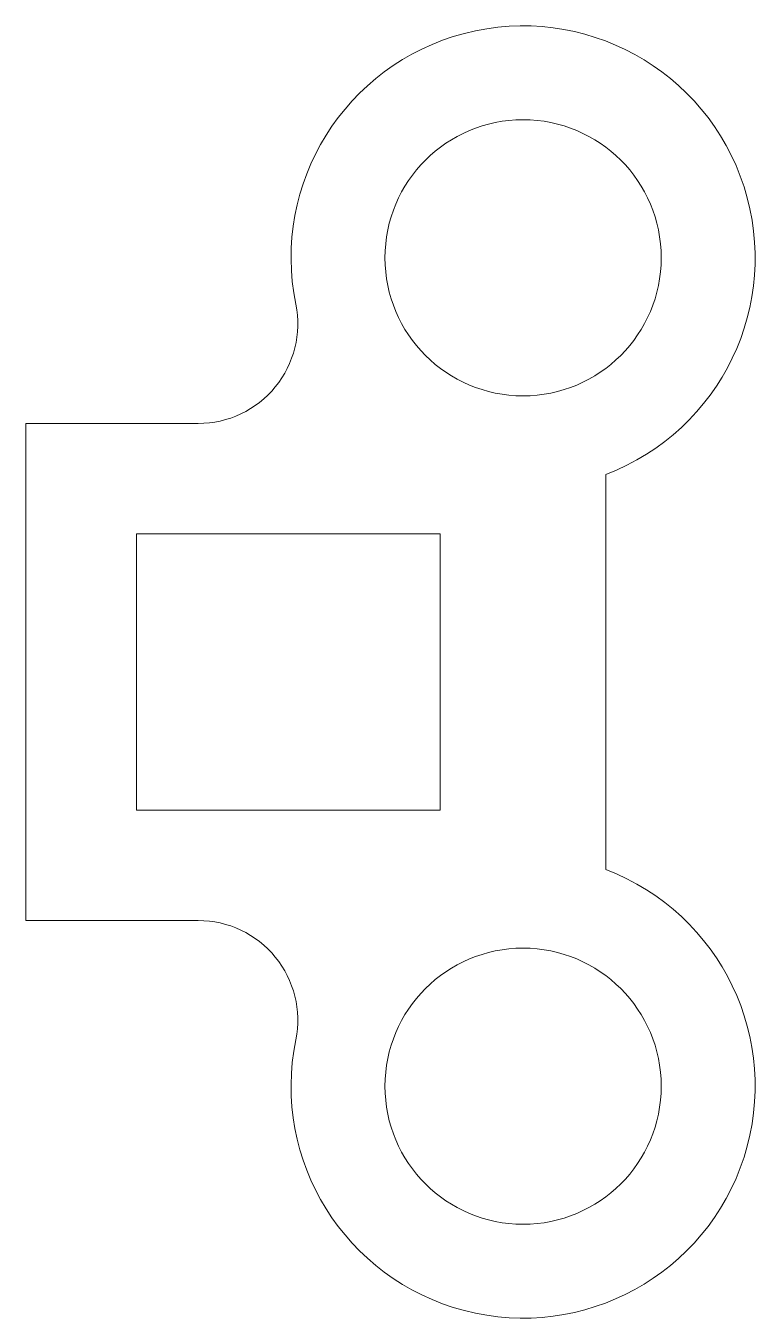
# Model space of a CAD drawing. Header units: millimetres. Extents: x -9 to 4.2, y -4.2 to 19.2.
import ezdxf

# ---------------------------------------------------------------- set-up
doc = ezdxf.new("R2010")
doc.units = ezdxf.units.MM
doc.layers.get('0').update_dxf_attribs({"lineweight": 0, "true_color": 0xffffff})

msp = doc.modelspace()

# ---------------------------------------------------------------- linework, layer by layer
for p, q in [((-9, 3), (-9, 12)), ((-9, 12), (-5.879, 12)), ((1.5, 3.923), (1.5, 11.077)), ((-7, 10), (-1.5, 10)), ((-7, 5), (-7, 10)), ((-1.5, 10), (-1.5, 5)), ((-7, 5), (-1.5, 5)), ((-9, 3), (-5.879, 3))]:
    msp.add_line(p, q)
for centre in [(0, 15), (0, 0)]:
    msp.add_circle(centre, 2.5)
for centre, radius, start, end in [((0, 15), 4.2, 290.9248, 191.537), ((-5.879, 13.8), 1.8, 270, 11.537), ((0, 0), 4.2, 168.463, 429.0752), ((-5.879, 1.2), 1.8, 348.463, 90)]:
    msp.add_arc(centre, radius, start, end)

doc.saveas('drawing.dxf')
